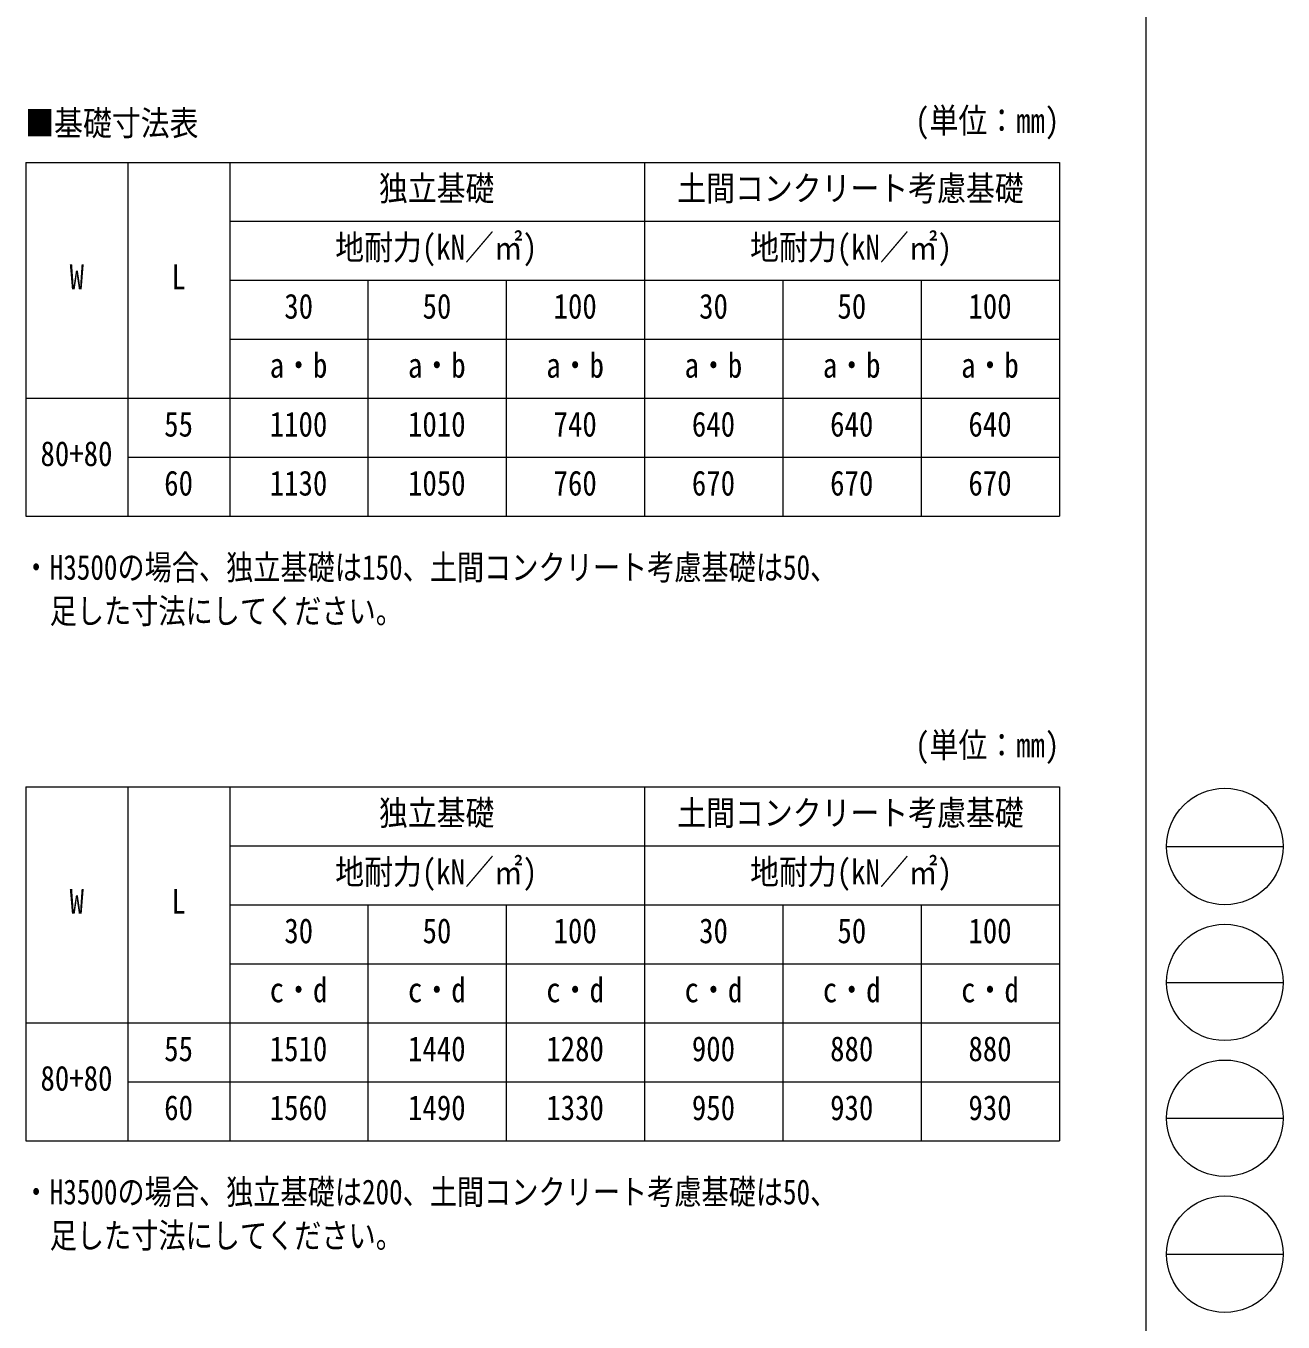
# Model space of a CAD drawing. Units: millimetres at full size, sheet at 1:70; details may follow other scales. Extents: x -19675 to 19675, y -13580 to 13580.
# Drawn here: x 10606 to 19675, y -5880 to 3468 of the extents above; entities that cross this region are included whole.
import ezdxf
from ezdxf.enums import TextEntityAlignment as Align

# ---------------------------------------------------------------- set-up
doc = ezdxf.new("R2010")
doc.units = ezdxf.units.MM
doc.header["$LTSCALE"] = 70
doc.layers.add('0-D', color=7, linetype='Continuous', lineweight=9)
doc.layers.add('F-0', color=7, linetype='Continuous', lineweight=9)
doc.styles.add('ＭＳ ゴシック', font='')
doc.styles.get('ＭＳ ゴシック').set_extended_font_data('MS Gothic')

msp = doc.modelspace()

# ---------------------------------------------------------------- linework, layer by layer
at = {"layer": '0-D'}
for p, q in [((10606.35, 2484.35), (18061.35, 2484.35)), ((10606.35, 2484.35), (10606.35, -67.15)), ((11341.35, 2484.35), (11341.35, -67.15)), ((12076.35, 2484.35), (12076.35, -67.15)), ((15068.85, 2484.35), (15068.85, -67.15)), ((18061.35, 2484.35), (18061.35, -67.15)), ((12076.35, 2059.1), (18061.35, 2059.1)), ((12076.35, 1633.85), (18061.35, 1633.85)), ((13073.85, 1633.85), (13073.85, -67.15)), ((14071.35, 1633.85), (14071.35, -67.15)), ((16066.35, 1633.85), (16066.35, -67.15)), ((17063.85, 1633.85), (17063.85, -67.15)), ((12076.35, 1208.6), (18061.35, 1208.6)), ((10606.35, 783.35), (18061.35, 783.35)), ((11341.35, 358.1), (18061.35, 358.1)), ((10606.35, -67.15), (18061.35, -67.15)), ((10606.35, -2020.38), (18061.35, -2020.38)), ((10606.35, -2020.38), (10606.35, -4571.88)), ((11341.35, -2020.38), (11341.35, -4571.88)), ((12076.35, -2020.38), (12076.35, -4571.88)), ((15068.85, -2020.38), (15068.85, -4571.88)), ((18061.35, -2020.38), (18061.35, -4571.88)), ((12076.35, -2445.63), (18061.35, -2445.63)), ((12076.35, -2870.88), (18061.35, -2870.88)), ((13073.85, -2870.88), (13073.85, -4571.88)), ((14071.35, -2870.88), (14071.35, -4571.88)), ((16066.35, -2870.88), (16066.35, -4571.88)), ((17063.85, -2870.88), (17063.85, -4571.88)), ((12076.35, -3296.13), (18061.35, -3296.13)), ((10606.35, -3721.38), (18061.35, -3721.38)), ((11341.35, -4146.63), (18061.35, -4146.63)), ((10606.35, -4571.88), (18061.35, -4571.88))]:
    msp.add_line(p, q, dxfattribs=at)
at = {"layer": 'F-0', "color": 5, "lineweight": 5}
msp.add_line((18685.2, 13580), (18685.2, -13580), dxfattribs=at)
at = {"layer": 'F-0', "color": 4}
for p, q in [((18834.8, -2450), (19674.8, -2450)), ((18834.8, -3430), (19674.8, -3430)), ((18834.8, -4410), (19674.8, -4410)), ((18834.8, -5390), (19674.8, -5390))]:
    msp.add_line(p, q, dxfattribs=at)
for centre in [(19254.79, -2450), (19254.79, -3430), (19254.79, -4410), (19254.79, -5390)]:
    msp.add_circle(centre, 420, dxfattribs=at)

# ---------------------------------------------------------------- texts
at = {"layer": '0-D', "style": 'ＭＳ ゴシック'}
for s, width, p in [('(単位：mm)', 0.85, (17020.51, 2643.02)), ('■基礎寸法表', 0.85, (10601.67, 2623.94)), ('独立基礎', 0.85, (13152.6, 2153.6)), ('土間コンクリート考慮基礎', 0.85, (15305.1, 2153.6)), ('地耐力(kN／㎡)', 0.85, (12837.6, 1728.35)), ('地耐力(kN／㎡)', 0.85, (15830.1, 1728.35)), ('W', 0.85, (10921.35, 1515.73)), ('L', 0.85, (11656.35, 1515.73)), ('30', 0.85, (12470.1, 1303.1)), ('50', 0.85, (13467.6, 1303.1)), ('100', 0.85, (14412.6, 1303.1)), ('30', 0.85, (15462.6, 1303.1)), ('50', 0.85, (16460.1, 1303.1)), ('100', 0.85, (17405.1, 1303.1)), ('a・b', 0.85, (12365.1, 877.85)), ('a・b', 0.85, (13362.6, 877.85)), ('a・b', 0.85, (14360.1, 877.85)), ('a・b', 0.85, (15357.6, 877.85)), ('a・b', 0.85, (16355.1, 877.85)), ('a・b', 0.85, (17352.6, 877.85)), ('55', 0.85, (11603.85, 452.6)), ('1100', 0.85, (12365.1, 452.6)), ('1010', 0.85, (13362.6, 452.6)), ('740', 0.85, (14412.6, 452.6)), ('640', 0.85, (15410.1, 452.6)), ('640', 0.85, (16407.6, 452.6)), ('640', 0.85, (17405.1, 452.6)), ('80+80', 0.85, (10711.35, 239.98)), ('60', 0.85, (11603.85, 27.35)), ('1130', 0.85, (12365.1, 27.35)), ('1050', 0.85, (13362.6, 27.35)), ('760', 0.85, (14412.6, 27.35)), ('670', 0.85, (15410.1, 27.35)), ('670', 0.85, (16407.6, 27.35)), ('670', 0.85, (17405.1, 27.35)), ('・H3500の場合、独立基礎は150、土間コンクリート考慮基礎は50、', 0.8, (10581.98, -580.03)), ('\u3000足した寸法にしてください。', 0.8, (10581.98, -895.06)), ('(単位：mm)', 0.85, (17020.51, -1861.7)), ('独立基礎', 0.85, (13152.6, -2351.13)), ('土間コンクリート考慮基礎', 0.85, (15305.1, -2351.13)), ('地耐力(kN／㎡)', 0.85, (12837.6, -2776.38)), ('地耐力(kN／㎡)', 0.85, (15830.1, -2776.38)), ('W', 0.85, (10921.35, -2989)), ('L', 0.85, (11656.35, -2989)), ('30', 0.85, (12470.1, -3201.63)), ('50', 0.85, (13467.6, -3201.63)), ('100', 0.85, (14412.6, -3201.63)), ('30', 0.85, (15462.6, -3201.63)), ('50', 0.85, (16460.1, -3201.63)), ('100', 0.85, (17405.1, -3201.63)), ('c・d', 0.85, (12365.1, -3626.88)), ('c・d', 0.85, (13362.6, -3626.88)), ('c・d', 0.85, (14360.1, -3626.88)), ('c・d', 0.85, (15357.6, -3626.88)), ('c・d', 0.85, (16355.1, -3626.88)), ('c・d', 0.85, (17352.6, -3626.88)), ('55', 0.85, (11603.85, -4052.13)), ('1510', 0.85, (12365.1, -4052.13)), ('1440', 0.85, (13362.6, -4052.13)), ('1280', 0.85, (14360.1, -4052.13)), ('900', 0.85, (15410.1, -4052.13)), ('880', 0.85, (16407.6, -4052.13)), ('880', 0.85, (17405.1, -4052.13)), ('80+80', 0.85, (10711.35, -4264.75)), ('60', 0.85, (11603.85, -4477.38)), ('1560', 0.85, (12365.1, -4477.38)), ('1490', 0.85, (13362.6, -4477.38)), ('1330', 0.85, (14360.1, -4477.38)), ('950', 0.85, (15410.1, -4477.38)), ('930', 0.85, (16407.6, -4477.38)), ('930', 0.85, (17405.1, -4477.38)), ('・H3500の場合、独立基礎は200、土間コンクリート考慮基礎は50、', 0.8, (10581.98, -5084.75)), ('\u3000足した寸法にしてください。', 0.8, (10581.98, -5399.79))]:
    msp.add_text(s, height=179.6, dxfattribs=dict(at, width=width)).set_placement(p, align=Align.BOTTOM_LEFT)

doc.saveas('drawing.dxf')
